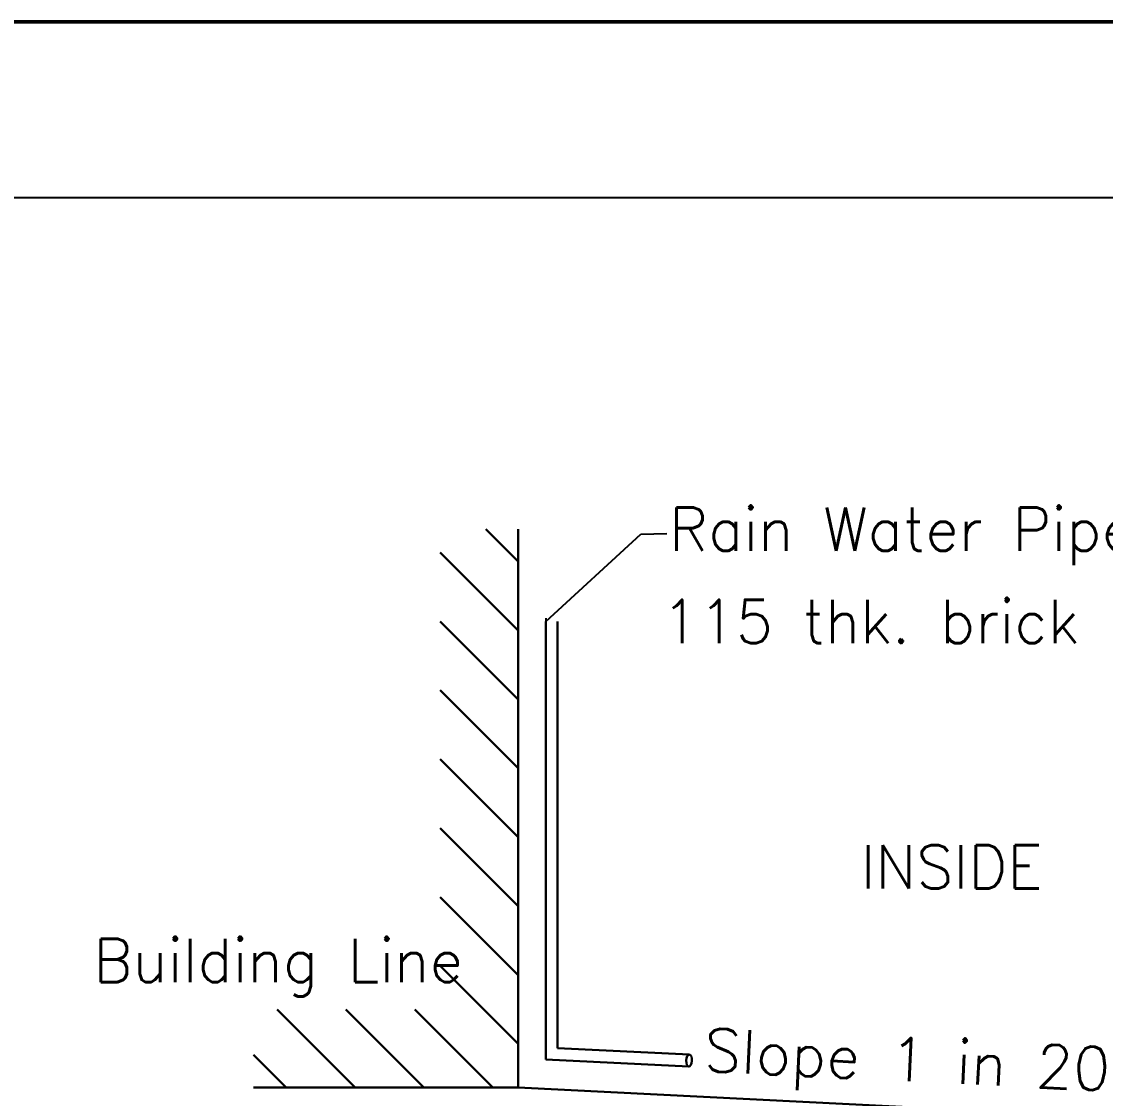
# Model space of a CAD drawing. Header units: metres. Extents: x 45752 to 165956, y -20087 to -17423.
# Drawn here: x 165593.34 to 165616.74, y -17499.79 to -17476.53 of the extents above; entities that cross this region are included whole.
import ezdxf

# ---------------------------------------------------------------- set-up
doc = ezdxf.new("R2010")
doc.units = ezdxf.units.M
doc.header["$MEASUREMENT"] = 0
doc.layers.get('0').update_dxf_attribs({"linetype": 'CONTINUOUS', "lineweight": 30})
doc.layers.add('FLOOR-GROUND', color=7, linetype='CONTINUOUS', lineweight=50)
doc.styles.add('RS', font='romans.shx')
doc.styles.get("Standard").update_dxf_attribs({"font": 'romans.shx'})
doc.dimstyles.new('my1', dxfattribs={"dimtxt": 0.3, "dimasz": 0.1, "dimexe": 0.12, "dimexo": 0.5, "dimgap": 0.1, "dimtad": 1, "dimtoh": 1, "dimzin": 3, "dimdsep": 46, "dimtxsty": 'RS', "dimblk": 'OBLIQUE', "dimcen": 0.09, "dimdle": 0.1, "dimclrd": 8, "dimclre": 8, "dimclrt": 4, "dimadec": 0, "dimazin": 0, "dimtfac": 1, "dimtofl": 0, "dimtmove": 0, "dimatfit": 3, "dimldrblk": 'OBLIQUE', "dimfxl": 0, "dimtolj": 1, "dimtzin": 0, "dimarcsym": 0})

# ---------------------------------------------------------------- blocks, each defined once
blk = doc.blocks.new('_Oblique')
at = {"color": 0, "linetype": 'ByBlock', "lineweight": -2}
blk.add_line((-0.5, -0.5), (0.5, 0.5), dxfattribs=at)

msp = doc.modelspace()

# ---------------------------------------------------------------- hatches: boundary and pattern name
at = {"ltscale": 7}
h = msp.add_hatch(dxfattribs=at)
h.set_pattern_fill('ANSI31', scale=8.420623, angle=90, style=0)
h.set_pattern_definition([(135, (159963.6345, -14040.428), (-0.74428495, -0.74428495), [])])
h.paths.add_polyline_path([(165604.06267, -17487.49425), (165602.37855, -17487.49425), (165602.37855, -17497.86823), (165598.34583, -17497.86823), (165598.34583, -17499.55236), (165604.06267, -17499.55236)])

# ---------------------------------------------------------------- linework, layer by layer
at = {"color": 7, "ltscale": 7}
for p, q in [((165604.06267, -17487.49425), (165604.06267, -17499.55236)), ((165604.06267, -17499.55236), (165598.34583, -17499.55236)), ((165604.06267, -17499.55236), (165614.21274, -17500.05986))]:
    msp.add_line(p, q, dxfattribs=at)
at = {"color": 7}
for p, q in [((165604.65645, -17498.89435), (165604.65645, -17489.4881)), ((165604.65645, -17498.94465), (165604.65645, -17489.4881)), ((165604.91461, -17498.69941), (165604.91461, -17489.4881)), ((165607.76024, -17498.84169), (165604.91461, -17498.69941)), ((165607.74759, -17499.09921), (165604.65645, -17498.94465))]:
    msp.add_line(p, q, dxfattribs=at)
at = {"color": 0, "linetype": 'ByBlock', "lineweight": -2}
msp.add_lwpolyline([(165491.15144, -17480.32908), (165813.86692, -17480.32908), (165813.86692, -17690.5606), (165491.15144, -17690.5606)], close=True, dxfattribs=at)
at = {"color": 7}
msp.add_ellipse((165607.75403, -17498.97045), major_axis=(-0.00644, -0.12875), ratio=0.48029859, dxfattribs=at)
at = {"layer": 'FLOOR-GROUND', "color": 64}
msp.add_lwpolyline([(165484.27957, -17476.53191), (165956.49922, -17476.53191), (165956.49922, -17696.56587), (165484.27957, -17696.56587)], close=True, dxfattribs=at)

# ---------------------------------------------------------------- texts
at = {"color": 7, "ltscale": 7}
for s, height, p in [('Rain Water Pipe', 0.9356248, (165607.3223, -17487.95864)), ('115 thk. brick wall', 0.9356248, (165607.15999, -17489.95379)), ('INSIDE', 0.935625, (165611.45955, -17495.25314)), ('Building Line', 0.9356248, (165594.88857, -17497.27382))]:
    msp.add_text(s, height=height, dxfattribs=at).set_placement(p)
msp.add_text('Slope 1 in 20', height=0.9356248, rotation=357.226497, dxfattribs=at).set_placement((165608.05928, -17499.20001))

# ---------------------------------------------------------------- leaders
at = {"color": 7}
msp.add_leader([(165604.65645, -17489.4881), (165606.71017, -17487.59875), (165607.27094, -17487.5873)], dimstyle='my1', dxfattribs=at)

doc.saveas('drawing.dxf')
